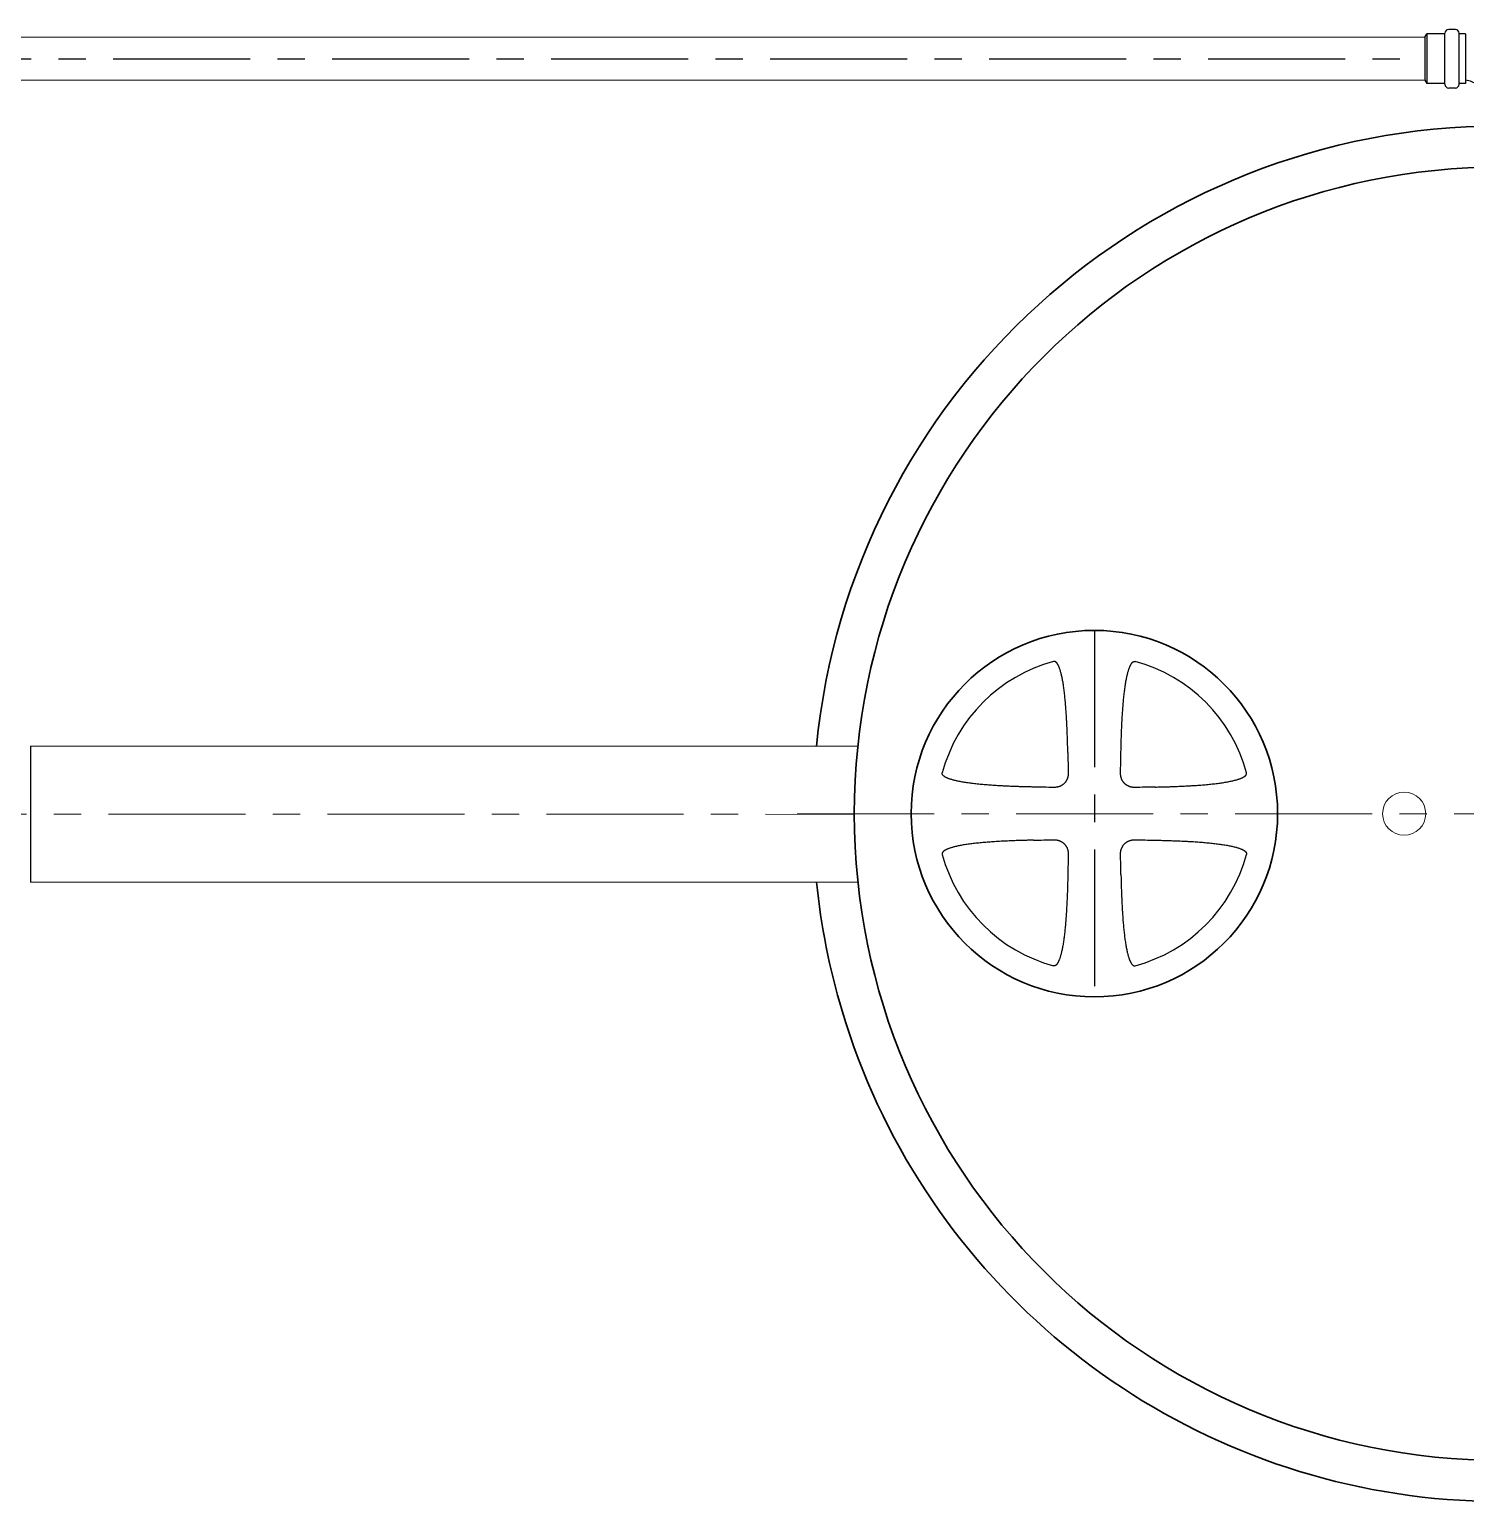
# Model space of a CAD drawing. Header units: millimetres. Extents: x 20530103 to 31271019, y 32092698 to 33532929.
# Drawn here: x 26748482 to 26751814, y 33085133 to 33088548 of the extents above; entities that cross this region are included whole.
import ezdxf

# ---------------------------------------------------------------- set-up
doc = ezdxf.new("R2010")
doc.units = ezdxf.units.MM
doc.linetypes.add('осевая', pattern=[50.8, 31.75, -6.35, 6.35, -6.35])
doc.layers.add('Mitat', color=1, linetype='Continuous')
doc.layers.add('Системный слой', color=7, linetype='Continuous')

msp = doc.modelspace()

# ---------------------------------------------------------------- linework, layer by layer
at = {"color": 7, "lineweight": 25}
for p, q in [((26751719.3176, 33088530.0748), (26751723.7632, 33088537.7748)), ((26751765.9132, 33088537.7748), (26751723.7632, 33088537.7748)), ((26751765.9132, 33088420.7748), (26751765.9132, 33088539.3748)), ((26751789.9132, 33088548.0748), (26751774.6132, 33088548.0748)), ((26751798.6132, 33088420.7748), (26751798.6132, 33088539.3748)), ((26751813.6132, 33088537.7748), (26751798.6132, 33088537.7748)), ((26751813.6132, 33088537.7748), (26751813.6132, 33088422.3748)), ((26751719.3176, 33088430.0748), (26751723.7632, 33088422.3748)), ((26751765.9132, 33088422.3748), (26751723.7632, 33088422.3748)), ((26751789.9132, 33088412.0748), (26751774.6132, 33088412.0748)), ((26751813.6132, 33088422.3748), (26751798.6132, 33088422.3748))]:
    msp.add_line(p, q, dxfattribs=at)
at = {"lineweight": 20}
for p, q in [((26751719.3782, 33088530.1285), (26732424.9165, 33088530.1595)), ((26751719.3486, 33088430.1966), (26732425.0641, 33088430.1738)), ((26748484.5608, 33086885.2407), (26750403.9485, 33086885.2407)), ((26748484.5608, 33086570.2407), (26750404.2042, 33086570.2407))]:
    msp.add_line(p, q, dxfattribs=at)
at = {"color": 1, "linetype": 'осевая', "lineweight": 25, "ltscale": 10}
for p, q in [((26732420.6185, 33088480.1607), (26751719.3486, 33088480.1326)), ((26750952.6266, 33087154.1484), (26750952.6266, 33086304.1484))]:
    msp.add_line(p, q, dxfattribs=at)
at = {"color": 1, "linetype": 'осевая', "lineweight": 15, "ltscale": 10}
for p, q in [((26730885.6511, 33086730.2915), (26750395.7849, 33086727.4494)), ((26750263.5498, 33086728.9921), (26755395.8152, 33086729.0546))]:
    msp.add_line(p, q, dxfattribs=at)
at = {"lineweight": 35}
msp.add_circle((26751895.7842, 33086728.9518), 1500, dxfattribs=at)
at = {"lineweight": 20}
msp.add_circle((26751671.2627, 33086728.9518), 50, dxfattribs=at)
at = {"color": 7, "lineweight": 25}
for centre, radius, start, end in [((26751774.6132, 33088539.3748), 8.7, 90, 180), ((26751789.9132, 33088539.3748), 8.7, 0, 90), ((26751774.6132, 33088420.7748), 8.7, 180, 270), ((26751789.9132, 33088420.7748), 8.7, 270, 0), ((26751813.3179, 33088393.4243), 36.6547, 354.7390521, 89.6336187)]:
    msp.add_arc(centre, radius, start, end, dxfattribs=at)
at = {"lineweight": 35}
for start, end in [(5.9499064, 174.3768002), (185.707289, 196.6529029), (196.6529029, 328.0556297)]:
    msp.add_arc((26751895.7842, 33086728.9058), 1595.4844, start, end, dxfattribs=at)
at = {"layer": 'Mitat', "color": 7, "lineweight": 25}
for p, q in [((26751723.7632, 33088537.7748), (26751723.7632, 33088422.3748)), ((26751719.3176, 33088530.0748), (26751719.3176, 33088430.0748)), ((26748484.5608, 33086885.2407), (26748484.5608, 33086570.2407))]:
    msp.add_line(p, q, dxfattribs=at)
at = {"layer": 'Системный слой', "color": 7, "lineweight": 30}
msp.add_circle((26750952.6266, 33086729.1484), 425, dxfattribs=at)
at = {"layer": 'Системный слой', "color": 7, "lineweight": 25}
for start, end in [(104.9942803, 165.0057197), (14.9942803, 75.0057197), (194.9942803, 255.0057197), (284.9942803, 345.0057197)]:
    msp.add_arc((26750952.6266, 33086729.1484), 365.2841, start, end, dxfattribs=at)
at = {"layer": 'Системный слой', "color": 7, "lineweight": 25, "extrusion": (0, 0, -1)}
for centre, major_axis, start_param, end_param in [((26750129.5221, 33086729.1484), (0, -2230.9255), -1.634238642, -1.612784394), ((26751775.731, 33086729.1484), (0, 2230.9255), -1.52880826, -1.507354011), ((26750952.6266, 33087552.2528), (-2230.9255, 0), -1.52880826, -1.507354011), ((26750952.6266, 33087552.2528), (-2230.9255, 0), -1.634238642, -1.612784394), ((26750952.6266, 33085906.0439), (2230.9255, 0), -1.634238642, -1.612784394), ((26750952.6266, 33085906.0439), (2230.9255, 0), -1.52880826, -1.507354011), ((26750129.5221, 33086729.1484), (0, -2230.9255), -1.52880826, -1.507354011), ((26751775.731, 33086729.1484), (0, 2230.9255), -1.634238642, -1.612784394)]:
    msp.add_ellipse(centre, major_axis=major_axis, ratio=0.342020143, start_param=start_param, end_param=end_param, dxfattribs=at)
at = {"layer": 'Системный слой', "color": 7, "lineweight": 25}
for points, knots in [([(26750891.0086, 33086870.5885), (26750890.9264, 33086874.3714), (26750890.7482, 33086882.0171), (26750890.4357, 33086893.637), (26750890.1289, 33086903.5165), (26750889.8476, 33086911.6252), (26750889.6144, 33086917.8686), (26750889.3288, 33086924.9601), (26750888.9799, 33086932.8932), (26750888.5509, 33086941.6932), (26750888.1088, 33086949.8628), (26750887.6628, 33086957.3697), (26750887.2244, 33086964.1793), (26750886.748, 33086971.0004), (26750886.2331, 33086977.7909), (26750885.6796, 33086984.5138), (26750885.0891, 33086991.1179), (26750884.4588, 33086997.6083), (26750883.7909, 33087003.9391), (26750883.0829, 33087010.1149), (26750882.3386, 33087016.0898), (26750881.5498, 33087021.9134), (26750880.7215, 33087027.5298), (26750879.8537, 33087032.9268), (26750878.9662, 33087037.9876), (26750878.0545, 33087042.7564), (26750877.1361, 33087047.1604), (26750876.2068, 33087051.2441), (26750875.2908, 33087054.9357), (26750874.3673, 33087058.3504), (26750873.4479, 33087061.4636), (26750872.5262, 33087064.3132), (26750871.6443, 33087066.8028), (26750870.7908, 33087069.0044), (26750869.9921, 33087070.8884), (26750869.2345, 33087072.5228), (26750868.5494, 33087073.8793), (26750867.9036, 33087075.0561), (26750867.2991, 33087076.0705), (26750866.7184, 33087076.9657), (26750866.192, 33087077.7118), (26750865.7092, 33087078.3428), (26750865.2821, 33087078.8592), (26750864.8961, 33087079.2923), (26750864.5615, 33087079.6425), (26750864.2546, 33087079.9436), (26750863.969, 33087080.2065), (26750863.6921, 33087080.4451), (26750863.4326, 33087080.6544), (26750863.1873, 33087080.8398), (26750862.953, 33087081.0055), (26750862.7182, 33087081.1606), (26750862.4504, 33087081.3248), (26750862.1449, 33087081.4946), (26750861.802, 33087081.6618), (26750861.4528, 33087081.8082), (26750861.0545, 33087081.9474), (26750860.5636, 33087082.078), (26750859.9908, 33087082.1675), (26750859.4424, 33087082.1876), (26750858.8971, 33087082.1534), (26750858.4761, 33087082.0846), (26750858.1941, 33087082.0152), (26750858.1193, 33087081.9952)], [0, 0, 0, 0, 3.294371593, 6.658591543, 10.121592742, 11.902893978, 13.727107621, 15.565805849, 18.089199056, 20.650882172, 23.250738132, 25.227924631, 27.214477482, 29.207844676, 31.198515859, 33.161938964, 35.100748787, 36.992852426, 38.863010201, 40.668912645, 42.432709704, 44.134311819, 45.815956245, 47.406319509, 48.925529492, 50.321905425, 51.666805829, 52.875385207, 53.998684122, 55.003566013, 55.973887457, 56.834853186, 57.62025208, 58.285214561, 58.906539433, 59.421026718, 59.87309663, 60.246258994, 60.602155426, 60.908040864, 61.180306665, 61.401463481, 61.604047946, 61.767516676, 61.910185432, 62.028901262, 62.144789761, 62.250718136, 62.349589011, 62.437155671, 62.520316699, 62.60098611, 62.683376543, 62.794473772, 62.904935231, 63.013803366, 63.122506405, 63.271682214, 63.457840141, 63.633238455, 63.754365664, 63.934896432, 64, 64, 64, 64]), ([(26751014.2446, 33086870.5885), (26751014.3268, 33086874.3721), (26751014.5051, 33086882.0225), (26751014.818, 33086893.6557), (26751015.1255, 33086903.5543), (26751015.4078, 33086911.6867), (26751015.6421, 33086917.9544), (26751015.8994, 33086924.3359), (26751016.181, 33086930.8109), (26751016.4909, 33086937.4063), (26751016.8305, 33086944.0876), (26751017.2023, 33086950.8475), (26751017.6078, 33086957.6515), (26751018.0498, 33086964.4922), (26751018.53, 33086971.3418), (26751019.049, 33086978.1569), (26751019.6068, 33086984.9004), (26751020.2016, 33086991.5197), (26751020.8362, 33086998.0211), (26751021.5085, 33087004.3586), (26751022.2209, 33087010.5381), (26751022.9697, 33087016.5135), (26751023.7632, 33087022.336), (26751024.5965, 33087027.9497), (26751025.4695, 33087033.3426), (26751026.362, 33087038.3968), (26751027.2789, 33087043.1566), (26751028.2018, 33087047.5481), (26751029.135, 33087051.6158), (26751030.0536, 33087055.2865), (26751030.9786, 33087058.6768), (26751031.8979, 33087061.7618), (26751032.8179, 33087064.5804), (26751033.696, 33087067.0365), (26751034.5436, 33087069.2033), (26751035.3344, 33087071.0528), (26751036.0828, 33087072.6543), (26751036.7577, 33087073.9809), (26751037.3927, 33087075.1308), (26751037.9868, 33087076.1227), (26751038.558, 33087076.9996), (26751039.0766, 33087077.7325), (26751039.5532, 33087078.3541), (26751039.9759, 33087078.8647), (26751040.3589, 33087079.2943), (26751040.6921, 33087079.643), (26751040.9986, 33087079.9436), (26751041.2842, 33087080.2065), (26751041.5611, 33087080.4451), (26751041.8205, 33087080.6544), (26751042.0659, 33087080.8398), (26751042.3002, 33087081.0055), (26751042.535, 33087081.1606), (26751042.8028, 33087081.3248), (26751043.1083, 33087081.4946), (26751043.4512, 33087081.6618), (26751043.8004, 33087081.8082), (26751044.1987, 33087081.9474), (26751044.6896, 33087082.078), (26751045.2624, 33087082.1675), (26751045.8108, 33087082.1876), (26751046.3561, 33087082.1534), (26751046.777, 33087082.0846), (26751047.0591, 33087082.0152), (26751047.1339, 33087081.9952)], [0, 0, 0, 0, 3.346521523, 6.766848111, 10.291529456, 12.106470403, 13.966728464, 15.842272064, 17.760328852, 19.705723419, 21.69055137, 23.687494739, 25.705597318, 27.732687694, 29.765616249, 31.795275715, 33.795524463, 35.769580702, 37.694348858, 39.596138923, 41.431300907, 43.222956688, 44.950627594, 46.657892926, 48.271860481, 49.813092722, 51.228677476, 52.591624534, 53.814670765, 54.950110731, 55.963708116, 56.941680685, 57.807328827, 58.595452265, 59.260387204, 59.880783117, 60.393123522, 60.842570583, 61.213061508, 61.566814526, 61.871519207, 62.143339222, 62.364995754, 62.568380645, 62.733224655, 62.877533629, 62.998105508, 63.115804117, 63.223385704, 63.323799493, 63.412733256, 63.497193458, 63.579124045, 63.662802909, 63.775637351, 63.887825457, 63.998394772, 64.108795928, 64.260302258, 64.449368862, 64.627507815, 64.750527631, 64.933879172, 65, 65, 65, 65]), ([(26750811.1864, 33086790.7664), (26750807.5974, 33086790.8444), (26750800.3311, 33086791.0131), (26750791.1924, 33086791.2564), (26750782.5811, 33086791.5106), (26750773.3432, 33086791.8088), (26750761.3385, 33086792.2507), (26750748.5878, 33086792.8008), (26750737.4464, 33086793.3596), (26750728.4676, 33086793.8653), (26750721.0383, 33086794.324), (26750714.0448, 33086794.7938), (26750707.2924, 33086795.2858), (26750700.5879, 33086795.8159), (26750693.9736, 33086796.3834), (26750687.4498, 33086796.9909), (26750681.0592, 33086797.6371), (26750674.8025, 33086798.3245), (26750668.7226, 33086799.0502), (26750662.7783, 33086799.8216), (26750657.0274, 33086800.6341), (26750651.4869, 33086801.4876), (26750646.2717, 33086802.3636), (26750641.3408, 33086803.2666), (26750636.768, 33086804.1799), (26750632.512, 33086805.1074), (26750628.6455, 33086806.0261), (26750625.0553, 33086806.9562), (26750621.7694, 33086807.8859), (26750618.7524, 33086808.8208), (26750616.1047, 33086809.7197), (26750613.7538, 33086810.5934), (26750611.7327, 33086811.4152), (26750609.9728, 33086812.1984), (26750608.5061, 33086812.9102), (26750607.2307, 33086813.5836), (26750606.1305, 33086814.2153), (26750605.161, 33086814.8223), (26750604.3548, 33086815.3721), (26750603.6743, 33086815.876), (26750603.1184, 33086816.3214), (26750602.653, 33086816.7239), (26750602.2775, 33086817.0722), (26750601.9549, 33086817.392), (26750601.6729, 33086817.6902), (26750601.4163, 33086817.9803), (26750601.1908, 33086818.2532), (26750600.9909, 33086818.5121), (26750600.8124, 33086818.7594), (26750600.6462, 33086819.0069), (26750600.4719, 33086819.2871), (26750600.2935, 33086819.6046), (26750600.1195, 33086819.9585), (26750599.9693, 33086820.3155), (26750599.8282, 33086820.7183), (26750599.6971, 33086821.2108), (26750599.6074, 33086821.7842), (26750599.5874, 33086822.3326), (26750599.6216, 33086822.8779), (26750599.6904, 33086823.2988), (26750599.7598, 33086823.5809), (26750599.7798, 33086823.6557)], [0, 0, 0, 0, 3.027650468, 6.130094995, 7.711356257, 10.29572092, 13.929306235, 17.85218495, 21.075847564, 23.356555589, 25.454567181, 27.369742625, 29.28457001, 31.181263092, 33.060102395, 34.9034142, 36.729230748, 38.501690757, 40.23857242, 41.92187162, 43.587415304, 45.168284004, 46.68244492, 48.080640478, 49.429669018, 50.648001517, 51.784220094, 52.805921168, 53.793742901, 54.673451645, 55.478236634, 56.16329273, 56.804669619, 57.338102874, 57.808295994, 58.19735665, 58.567881964, 58.885924914, 59.167818492, 59.395947779, 59.604956454, 59.772793989, 59.918929675, 60.040332083, 60.158922171, 60.267662997, 60.369344164, 60.459616107, 60.545401758, 60.628156765, 60.712315906, 60.824376076, 60.935003164, 61.043224388, 61.1494624, 61.294441349, 61.47478319, 61.644699639, 61.762041656, 61.936931263, 62, 62, 62, 62]), ([(26750891.8711, 33086822.7931), (26750891.8796, 33086822.2004), (26750891.8685, 33086821.0278), (26750891.7671, 33086819.2722), (26750891.5804, 33086817.5265), (26750891.304, 33086815.7795), (26750890.936, 33086814.0408), (26750890.4766, 33086812.3234), (26750889.9274, 33086810.6391), (26750889.2921, 33086808.9991), (26750888.5759, 33086807.4139), (26750887.7855, 33086805.8926), (26750886.9277, 33086804.4411), (26750886.0071, 33086803.0601), (26750885.033, 33086801.7569), (26750884.0172, 33086800.5381), (26750882.9784, 33086799.4148), (26750881.9265, 33086798.3849), (26750880.8709, 33086797.4454), (26750879.72, 33086796.5117), (26750878.54, 33086795.6481), (26750877.3035, 33086794.8339), (26750876.1884, 33086794.1693), (26750874.9004, 33086793.4713), (26750873.4023, 33086792.7494), (26750871.6391, 33086792.0282), (26750869.8495, 33086791.418), (26750868.3246, 33086790.9912), (26750866.7151, 33086790.6147), (26750864.9132, 33086790.2805), (26750862.8393, 33086790.0307), (26750860.8272, 33086789.9078), (26750859.5956, 33086789.8951), (26750858.9819, 33086789.9039)], [0, 0, 0, 0, 1.160826542, 2.293622235, 3.435630275, 4.588755852, 5.746246171, 6.905347908, 8.06046894, 9.206890964, 10.341223549, 11.457239469, 12.554235135, 13.633163251, 14.697615427, 15.730559355, 16.730574568, 17.684561251, 18.60488317, 19.490060894, 20.578622657, 21.45991575, 22.381037453, 23.113318507, 24.320591035, 25.627436737, 26.832375655, 28.012840773, 28.720001051, 30.061885846, 31.592299148, 32.799070777, 34, 34, 34, 34]), ([(26751046.2713, 33086789.9039), (26751045.6786, 33086789.8954), (26751044.506, 33086789.9065), (26751042.7504, 33086790.0079), (26751041.0047, 33086790.1946), (26751039.2577, 33086790.4709), (26751037.519, 33086790.839), (26751035.8016, 33086791.2984), (26751034.1173, 33086791.8476), (26751032.4773, 33086792.4829), (26751030.8921, 33086793.1991), (26751029.3708, 33086793.9895), (26751027.9193, 33086794.8473), (26751026.5383, 33086795.7679), (26751025.2351, 33086796.742), (26751024.0163, 33086797.7578), (26751022.893, 33086798.7966), (26751021.8631, 33086799.8485), (26751020.9236, 33086800.9041), (26751019.9899, 33086802.055), (26751019.1263, 33086803.235), (26751018.3121, 33086804.4715), (26751017.6475, 33086805.5866), (26751016.9495, 33086806.8746), (26751016.2276, 33086808.3727), (26751015.5064, 33086810.1358), (26751014.8962, 33086811.9255), (26751014.4694, 33086813.4503), (26751014.0929, 33086815.0598), (26751013.7587, 33086816.8618), (26751013.5089, 33086818.9357), (26751013.386, 33086820.9478), (26751013.3733, 33086822.1794), (26751013.3821, 33086822.7931)], [0, 0, 0, 0, 1.160826542, 2.293622235, 3.435630275, 4.588755852, 5.746246171, 6.905347908, 8.06046894, 9.206890964, 10.341223549, 11.457239469, 12.554235135, 13.633163251, 14.697615427, 15.730559355, 16.730574568, 17.684561251, 18.60488317, 19.490060894, 20.578622657, 21.45991575, 22.381037453, 23.113318507, 24.320591035, 25.627436737, 26.832375655, 28.012840773, 28.720001051, 30.061885846, 31.592299148, 32.799070777, 34, 34, 34, 34]), ([(26751094.0667, 33086790.7664), (26751097.7393, 33086790.8462), (26751105.1716, 33086791.0191), (26751114.517, 33086791.2689), (26751123.3127, 33086791.5304), (26751132.7313, 33086791.837), (26751144.9541, 33086792.2919), (26751157.9181, 33086792.8589), (26751169.2265, 33086793.4351), (26751178.3187, 33086793.9563), (26751185.8201, 33086794.4281), (26751192.8676, 33086794.911), (26751199.6579, 33086795.4158), (26751206.3899, 33086795.9593), (26751213.0169, 33086796.5402), (26751219.5415, 33086797.1614), (26751225.92, 33086797.821), (26751232.1548, 33086798.5218), (26751238.2017, 33086799.2605), (26751244.1063, 33086800.0451), (26751249.8112, 33086800.8708), (26751255.3012, 33086801.7374), (26751260.4594, 33086802.6259), (26751265.3279, 33086803.5407), (26751269.8319, 33086804.4644), (26751274.0138, 33086805.4009), (26751277.7998, 33086806.326), (26751281.3051, 33086807.2604), (26751284.5026, 33086808.1919), (26751287.4297, 33086809.1267), (26751289.9873, 33086810.0222), (26751292.2489, 33086810.8896), (26751294.1838, 33086811.7019), (26751295.8616, 33086812.473), (26751297.2527, 33086813.1704), (26751298.4582, 33086813.8277), (26751299.4957, 33086814.4427), (26751300.4095, 33086815.0331), (26751301.1689, 33086815.5674), (26751301.8095, 33086816.0565), (26751302.3319, 33086816.488), (26751302.7686, 33086816.8771), (26751303.1202, 33086817.213), (26751303.4218, 33086817.5204), (26751303.6847, 33086817.806), (26751303.9233, 33086818.0829), (26751304.1326, 33086818.3423), (26751304.318, 33086818.5877), (26751304.4837, 33086818.822), (26751304.6388, 33086819.0568), (26751304.803, 33086819.3246), (26751304.9728, 33086819.6301), (26751305.14, 33086819.973), (26751305.2864, 33086820.3222), (26751305.4256, 33086820.7205), (26751305.5562, 33086821.2114), (26751305.6458, 33086821.7842), (26751305.6658, 33086822.3326), (26751305.6316, 33086822.8779), (26751305.5628, 33086823.2988), (26751305.4934, 33086823.5809), (26751305.4734, 33086823.6557)], [0, 0, 0, 0, 3.098261334, 6.270257389, 7.885873744, 10.522157945, 14.222087947, 18.211189336, 21.483219765, 23.791405021, 25.91055982, 27.839239887, 29.766287197, 31.670808361, 33.554373667, 35.397494967, 37.221268987, 38.987539178, 40.71587108, 42.387727128, 44.041242235, 45.608248555, 47.10728905, 48.48832759, 49.819500091, 51.017863675, 52.132794527, 53.131322562, 54.095468401, 54.950921967, 55.731333865, 56.392139341, 57.009564667, 57.52047847, 57.969135823, 58.33888725, 58.691132745, 58.993238407, 59.261550851, 59.478661932, 59.677208155, 59.836710997, 59.975491712, 60.090496101, 60.202763313, 60.305383036, 60.40116592, 60.485997168, 60.566559632, 60.644707497, 60.724522268, 60.832146527, 60.939155451, 61.044621355, 61.149927756, 61.294442138, 61.474782666, 61.644699745, 61.762041735, 61.936930934, 62, 62, 62, 62]), ([(26750811.1864, 33086667.5304), (26750807.5974, 33086667.4524), (26750800.3311, 33086667.2836), (26750791.1924, 33086667.0404), (26750782.5811, 33086666.7862), (26750773.3432, 33086666.488), (26750761.3385, 33086666.0461), (26750748.5878, 33086665.4959), (26750737.4464, 33086664.9372), (26750728.4676, 33086664.4315), (26750721.0383, 33086663.9728), (26750714.0448, 33086663.5029), (26750707.2924, 33086663.0109), (26750700.5879, 33086662.4809), (26750693.9736, 33086661.9134), (26750687.4498, 33086661.3059), (26750681.0592, 33086660.6596), (26750674.8025, 33086659.9723), (26750668.7226, 33086659.2466), (26750662.7783, 33086658.4752), (26750657.0274, 33086657.6626), (26750651.4869, 33086656.8092), (26750646.2717, 33086655.9332), (26750641.3408, 33086655.0302), (26750636.768, 33086654.1169), (26750632.512, 33086653.1894), (26750628.6455, 33086652.2707), (26750625.0553, 33086651.3406), (26750621.7694, 33086650.4109), (26750618.7524, 33086649.476), (26750616.1047, 33086648.5771), (26750613.7538, 33086647.7034), (26750611.7327, 33086646.8816), (26750609.9728, 33086646.0984), (26750608.5061, 33086645.3865), (26750607.2307, 33086644.7132), (26750606.1305, 33086644.0815), (26750605.161, 33086643.4745), (26750604.3548, 33086642.9247), (26750603.6743, 33086642.4208), (26750603.1184, 33086641.9754), (26750602.653, 33086641.5729), (26750602.2775, 33086641.2245), (26750601.9549, 33086640.9048), (26750601.6729, 33086640.6066), (26750601.4163, 33086640.3165), (26750601.1908, 33086640.0436), (26750600.9909, 33086639.7847), (26750600.8124, 33086639.5374), (26750600.6462, 33086639.2898), (26750600.4719, 33086639.0097), (26750600.2935, 33086638.6922), (26750600.1195, 33086638.3383), (26750599.9693, 33086637.9813), (26750599.8282, 33086637.5784), (26750599.6971, 33086637.0859), (26750599.6074, 33086636.5126), (26750599.5874, 33086635.9642), (26750599.6216, 33086635.4189), (26750599.6904, 33086634.9979), (26750599.7598, 33086634.7159), (26750599.7798, 33086634.6411)], [0, 0, 0, 0, 3.027650466, 6.130094991, 7.711356252, 10.295720913, 13.929306225, 17.852184938, 21.07584755, 23.356555574, 25.454567165, 27.369742608, 29.284569992, 31.181263074, 33.060102377, 34.903414182, 36.72923073, 38.50169074, 40.238572403, 41.921871604, 43.587415288, 45.168283988, 46.682444905, 48.080640464, 49.429669005, 50.648001504, 51.784220082, 52.805921157, 53.793742891, 54.673451636, 55.478236627, 56.163292723, 56.804669613, 57.33810287, 57.80829599, 58.197356647, 58.567881962, 58.885924912, 59.167818491, 59.395947778, 59.604956454, 59.772793988, 59.918929674, 60.040332083, 60.15892217, 60.267662996, 60.369344163, 60.459616106, 60.545401757, 60.628156764, 60.712315905, 60.824376075, 60.935003163, 61.043224387, 61.1494624, 61.294441348, 61.474783189, 61.644699639, 61.762041656, 61.936931263, 62, 62, 62, 62]), ([(26750858.9819, 33086668.3929), (26750859.5746, 33086668.4014), (26750860.7472, 33086668.3903), (26750862.5028, 33086668.2889), (26750864.2485, 33086668.1022), (26750865.9954, 33086667.8258), (26750867.7342, 33086667.4578), (26750869.4516, 33086666.9983), (26750871.1359, 33086666.4492), (26750872.7759, 33086665.8139), (26750874.3611, 33086665.0977), (26750875.8823, 33086664.3073), (26750877.3339, 33086663.4495), (26750878.714, 33086662.5294), (26750880.0118, 33086661.5596), (26750881.2157, 33086660.557), (26750882.3096, 33086659.548), (26750883.4454, 33086658.3952), (26750884.4564, 33086657.2483), (26750885.447, 33086655.9979), (26750886.3892, 33086654.6881), (26750887.3583, 33086653.1583), (26750888.1645, 33086651.6926), (26750888.859, 33086650.2728), (26750889.5054, 33086648.7807), (26750890.0224, 33086647.3699), (26750890.5421, 33086645.7415), (26750890.9183, 33086644.3319), (26750891.2468, 33086642.7761), (26750891.5023, 33086641.3132), (26750891.7259, 33086639.5477), (26750891.8641, 33086637.5159), (26750891.8806, 33086636.1623), (26750891.8711, 33086635.5037)], [0, 0, 0, 0, 1.160824505, 2.293619377, 3.435628046, 4.588756653, 5.746252086, 6.905357744, 8.060477574, 9.206889122, 10.341203147, 11.457204809, 12.554204619, 13.633169084, 14.695740988, 15.71706833, 16.69175045, 17.601108296, 18.876909107, 19.676174613, 20.71618965, 22.027068401, 23.21144584, 23.982011638, 25.113816219, 26.386624586, 26.915981655, 28.452958319, 29.235772501, 30.022225733, 31.353685786, 32.710829606, 34, 34, 34, 34]), ([(26751013.3821, 33086635.5037), (26751013.3736, 33086636.0964), (26751013.3847, 33086637.269), (26751013.4861, 33086639.0246), (26751013.6728, 33086640.7703), (26751013.9491, 33086642.5172), (26751014.3172, 33086644.256), (26751014.7766, 33086645.9734), (26751015.3258, 33086647.6577), (26751015.9611, 33086649.2977), (26751016.6773, 33086650.8829), (26751017.4677, 33086652.4041), (26751018.3255, 33086653.8557), (26751019.2461, 33086655.2366), (26751020.2202, 33086656.5399), (26751021.236, 33086657.7587), (26751022.2748, 33086658.882), (26751023.3267, 33086659.9119), (26751024.3823, 33086660.8514), (26751025.5332, 33086661.7851), (26751026.7132, 33086662.6486), (26751027.9497, 33086663.4629), (26751029.0648, 33086664.1275), (26751030.3528, 33086664.8255), (26751031.8509, 33086665.5474), (26751033.614, 33086666.2685), (26751035.4037, 33086666.8788), (26751036.9285, 33086667.3056), (26751038.538, 33086667.682), (26751040.34, 33086668.0163), (26751042.4139, 33086668.2661), (26751044.426, 33086668.389), (26751045.6576, 33086668.4017), (26751046.2713, 33086668.3929)], [0, 0, 0, 0, 1.160826542, 2.293622235, 3.435630275, 4.588755852, 5.746246171, 6.905347908, 8.06046894, 9.206890964, 10.341223549, 11.457239469, 12.554235135, 13.633163251, 14.697615427, 15.730559355, 16.730574568, 17.684561251, 18.60488317, 19.490060894, 20.578622657, 21.45991575, 22.381037453, 23.113318507, 24.320591035, 25.627436737, 26.832375655, 28.012840773, 28.720001051, 30.061885846, 31.592299148, 32.799070777, 34, 34, 34, 34]), ([(26751094.0667, 33086667.5304), (26751097.7393, 33086667.4506), (26751105.1716, 33086667.2777), (26751114.517, 33086667.0279), (26751123.3127, 33086666.7664), (26751132.7313, 33086666.4597), (26751144.9541, 33086666.0049), (26751157.9181, 33086665.4379), (26751169.2265, 33086664.8617), (26751178.3187, 33086664.3405), (26751185.8201, 33086663.8687), (26751192.8676, 33086663.3858), (26751199.6579, 33086662.8809), (26751206.3899, 33086662.3375), (26751213.0169, 33086661.7566), (26751219.5415, 33086661.1354), (26751225.92, 33086660.4758), (26751232.1548, 33086659.775), (26751238.2017, 33086659.0363), (26751244.1063, 33086658.2517), (26751249.8112, 33086657.426), (26751255.3012, 33086656.5593), (26751260.4594, 33086655.6709), (26751265.3279, 33086654.756), (26751269.8319, 33086653.8324), (26751274.0138, 33086652.8959), (26751277.7998, 33086651.9708), (26751281.3051, 33086651.0364), (26751284.5026, 33086650.1048), (26751287.4297, 33086649.1701), (26751289.9873, 33086648.2746), (26751292.2489, 33086647.4072), (26751294.1838, 33086646.5949), (26751295.8616, 33086645.8238), (26751297.2527, 33086645.1264), (26751298.4582, 33086644.4691), (26751299.4957, 33086643.8541), (26751300.4095, 33086643.2636), (26751301.1689, 33086642.7294), (26751301.8095, 33086642.2403), (26751302.3319, 33086641.8088), (26751302.7686, 33086641.4197), (26751303.1202, 33086641.0838), (26751303.4218, 33086640.7764), (26751303.6847, 33086640.4908), (26751303.9233, 33086640.2139), (26751304.1326, 33086639.9544), (26751304.318, 33086639.7091), (26751304.4837, 33086639.4748), (26751304.6388, 33086639.24), (26751304.803, 33086638.9722), (26751304.9728, 33086638.6667), (26751305.14, 33086638.3238), (26751305.2864, 33086637.9746), (26751305.4256, 33086637.5763), (26751305.5562, 33086637.0854), (26751305.6458, 33086636.5126), (26751305.6658, 33086635.9642), (26751305.6316, 33086635.4189), (26751305.5628, 33086634.9979), (26751305.4934, 33086634.7159), (26751305.4734, 33086634.6411)], [0, 0, 0, 0, 3.098261337, 6.270257394, 7.88587375, 10.522157951, 14.222087953, 18.211189342, 21.483219771, 23.791405029, 25.91055983, 27.8392399, 29.766287214, 31.670808384, 33.554373694, 35.397494999, 37.221270799, 38.987539216, 40.715868525, 42.387727164, 44.041242269, 45.608248584, 47.107289074, 48.488327607, 49.819500103, 51.017863682, 52.13279453, 53.131322563, 54.0954684, 54.950921965, 55.731333862, 56.392139339, 57.009564665, 57.520478469, 57.969135823, 58.33888725, 58.691132745, 58.993238408, 59.261550851, 59.478661933, 59.677208155, 59.836710998, 59.975491713, 60.090496102, 60.202763313, 60.305383036, 60.40116592, 60.485997169, 60.566559633, 60.644707498, 60.724522269, 60.832146528, 60.939155452, 61.044621356, 61.149927757, 61.294442138, 61.474782667, 61.644699746, 61.762041735, 61.936930934, 62, 62, 62, 62]), ([(26750891.0086, 33086587.7082), (26750890.9252, 33086583.8711), (26750890.7445, 33086576.1245), (26750890.4821, 33086566.3958), (26750890.2364, 33086558.2355), (26750890.0155, 33086551.4439), (26750889.7102, 33086542.8345), (26750889.3057, 33086532.6419), (26750888.7806, 33086521.0875), (26750888.234, 33086510.601), (26750887.698, 33086501.4665), (26750887.2151, 33086493.97), (26750886.7225, 33086486.9474), (26750886.2087, 33086480.198), (26750885.6566, 33086473.5163), (26750885.068, 33086466.9536), (26750884.44, 33086460.5045), (26750883.7751, 33086454.215), (26750883.0707, 33086448.0803), (26750882.3306, 33086442.1462), (26750881.5468, 33086436.363), (26750880.7243, 33086430.786), (26750879.8629, 33086425.4261), (26750878.9824, 33086420.3986), (26750878.078, 33086415.6592), (26750877.1669, 33086411.2788), (26750876.2446, 33086407.213), (26750875.3348, 33086403.5317), (26750874.4165, 33086400.1213), (26750873.501, 33086397.006), (26750872.5821, 33086394.1493), (26750871.7006, 33086391.6465), (26750870.8456, 33086389.4278), (26750870.0432, 33086387.5237), (26750869.2803, 33086385.8685), (26750868.5884, 33086384.4915), (26750867.9351, 33086383.2955), (26750867.323, 33086382.2645), (26750866.7353, 33086381.3558), (26750866.2032, 33086380.6002), (26750865.7159, 33086379.9623), (26750865.2856, 33086379.4416), (26750864.8974, 33086379.0059), (26750864.5619, 33086378.6546), (26750864.2546, 33086378.3532), (26750863.969, 33086378.0903), (26750863.6921, 33086377.8516), (26750863.4326, 33086377.6423), (26750863.1873, 33086377.457), (26750862.953, 33086377.2913), (26750862.7182, 33086377.1362), (26750862.4504, 33086376.972), (26750862.1449, 33086376.8022), (26750861.802, 33086376.6349), (26750861.4528, 33086376.4886), (26750861.0545, 33086376.3494), (26750860.5636, 33086376.2188), (26750859.9908, 33086376.1292), (26750859.4424, 33086376.1092), (26750858.8971, 33086376.1434), (26750858.4761, 33086376.2122), (26750858.1941, 33086376.2816), (26750858.1193, 33086376.3016)], [0, 0, 0, 0, 3.289425785, 6.641072506, 8.341944379, 10.288254271, 12.467463829, 15.730360375, 19.040042649, 22.396272394, 24.748617788, 26.901300285, 28.851790397, 30.799552599, 32.720392494, 34.616970036, 36.467565256, 38.296603138, 40.062485517, 41.78701453, 43.450467192, 45.094385097, 46.649301137, 48.134932472, 49.501134164, 50.817333387, 52.001691581, 53.103718779, 54.091658013, 55.046430083, 55.895776701, 56.672127723, 57.331893274, 57.949266326, 58.462051315, 58.913491524, 59.286860563, 59.642660821, 59.947992889, 60.219335302, 60.439132084, 60.640228459, 60.801979529, 60.942837132, 61.059697506, 61.173775908, 61.278050622, 61.375378074, 61.46157731, 61.543439091, 61.622847514, 61.703949805, 61.813310178, 61.922045176, 62.029212163, 62.136216983, 62.283062174, 62.466311413, 62.638969098, 62.758203699, 62.935913687, 63, 63, 63, 63]), ([(26751014.2446, 33086587.7082), (26751014.3262, 33086583.9533), (26751014.503, 33086576.3632), (26751014.7591, 33086566.8249), (26751014.9991, 33086558.8038), (26751015.2153, 33086552.1064), (26751015.515, 33086543.5868), (26751015.9124, 33086533.4757), (26751016.4292, 33086521.9886), (26751016.9677, 33086511.5415), (26751017.4969, 33086502.4216), (26751017.9748, 33086494.9176), (26751018.4631, 33086487.8783), (26751018.9729, 33086481.1049), (26751019.5213, 33086474.3951), (26751020.1067, 33086467.7981), (26751020.7318, 33086461.3097), (26751021.3947, 33086454.9747), (26751022.098, 33086448.7894), (26751022.838, 33086442.7988), (26751023.6229, 33086436.9551), (26751024.4477, 33086431.3145), (26751025.3125, 33086425.8902), (26751026.1978, 33086420.7983), (26751027.1082, 33086415.9956), (26751028.0262, 33086411.5552), (26751028.9562, 33086407.4336), (26751029.8741, 33086403.703), (26751030.8007, 33086400.2486), (26751031.7242, 33086397.0963), (26751032.6509, 33086394.2088), (26751033.5388, 33086391.6834), (26751034.3992, 33086389.4483), (26751035.2055, 33086387.5338), (26751035.9712, 33086385.872), (26751036.6644, 33086384.4923), (26751037.3182, 33086383.2954), (26751037.9302, 33086382.2644), (26751038.5179, 33086381.3558), (26751039.05, 33086380.6001), (26751039.5373, 33086379.9623), (26751039.9676, 33086379.4416), (26751040.3558, 33086379.0059), (26751040.6913, 33086378.6546), (26751040.9986, 33086378.3532), (26751041.2842, 33086378.0903), (26751041.5611, 33086377.8516), (26751041.8205, 33086377.6423), (26751042.0659, 33086377.457), (26751042.3002, 33086377.2913), (26751042.535, 33086377.1362), (26751042.8028, 33086376.972), (26751043.1083, 33086376.8022), (26751043.4512, 33086376.6349), (26751043.8004, 33086376.4886), (26751044.1987, 33086376.3494), (26751044.6896, 33086376.2188), (26751045.2624, 33086376.1292), (26751045.8108, 33086376.1092), (26751046.3561, 33086376.1434), (26751046.777, 33086376.2122), (26751047.0591, 33086376.2816), (26751047.1339, 33086376.3016)], [0, 0, 0, 0, 3.218923136, 6.50682583, 8.178508276, 10.098302523, 12.252324325, 15.489576072, 18.779789971, 22.12274404, 24.473336148, 26.627827063, 28.584131871, 30.538173803, 32.467067938, 34.373013837, 36.235157188, 38.076608153, 39.857077487, 41.597492253, 43.278569694, 44.940532211, 46.513957966, 48.018144325, 49.402538406, 50.736545173, 51.936949418, 53.053666948, 54.053978732, 55.020167258, 55.878253101, 56.661608666, 57.325774799, 57.946675197, 58.461222986, 58.913538136, 59.286894357, 59.642684309, 59.948009353, 60.219346434, 60.439139687, 60.640232736, 60.801981719, 60.942838005, 61.059697972, 61.173776052, 61.278050575, 61.375377913, 61.461577123, 61.543438914, 61.622847383, 61.703949732, 61.813310168, 61.9220452, 62.029212193, 62.136216998, 62.283062174, 62.466311411, 62.638969098, 62.758203699, 62.935913687, 63, 63, 63, 63])]:
    msp.add_open_spline(points, degree=3, knots=knots, dxfattribs=at)

doc.saveas('drawing.dxf')
